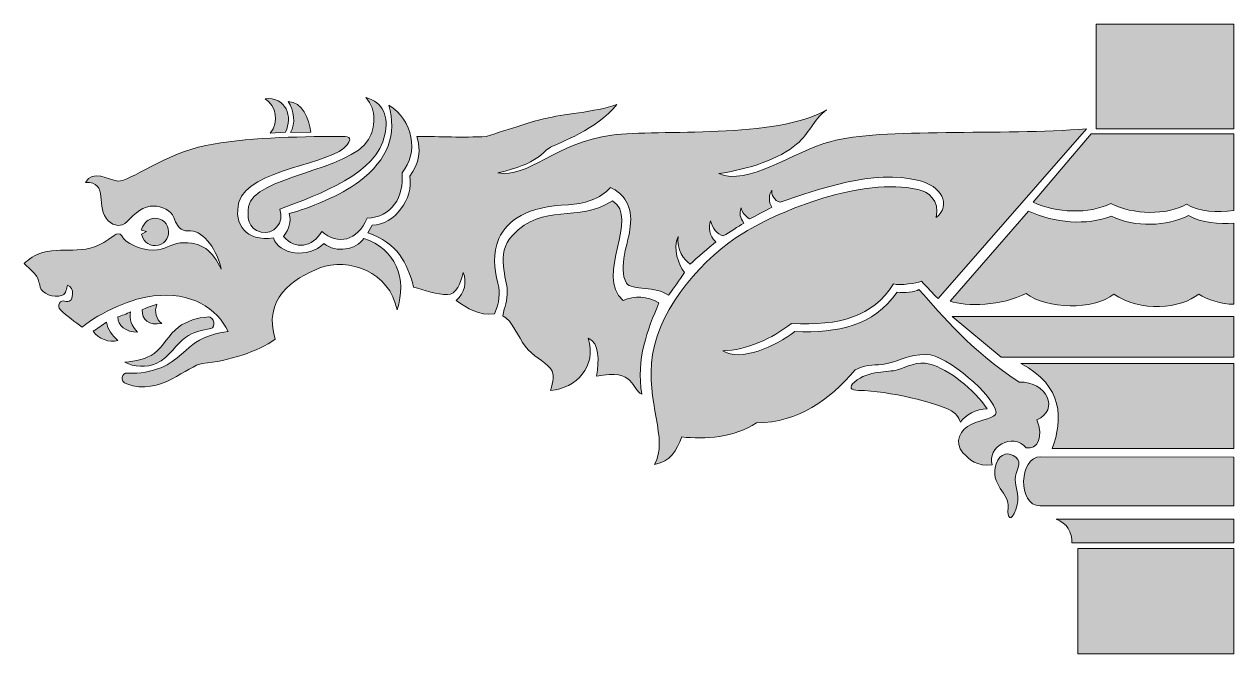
# Model space of a CAD drawing. Header units: inches. Extents: x -151 to 746, y 187 to 654.
import ezdxf

# ---------------------------------------------------------------- set-up
doc = ezdxf.new("R2010")
doc.units = ezdxf.units.IN
doc.header["$MEASUREMENT"] = 0
doc.layers.add('图层 1', color=7, linetype='Continuous')

# ---------------------------------------------------------------- blocks, each defined once
blk = doc.blocks.new('block 2')
at = {"layer": '图层 1', "true_color": 0xffffff}
h = blk.add_hatch(color=7, dxfattribs=at)
h.dxf.hatch_style = 2
h.paths.add_polyline_path([(643.7, 653.58), (745.72, 653.58), (745.72, 576.12), (643.7, 576.12)])
h = blk.add_hatch(color=7, dxfattribs=at)
h.dxf.hatch_style = 2
edge = h.paths.add_edge_path()
edge.add_spline(control_points=[(15.53, 518.5), (14.58, 511.42), (14.58, 501.97), (24.97, 499.61), (33.96, 497.25), (42.45, 506.7), (38.68, 516.62), (68.43, 527.95), (110.94, 542.59), (116.6, 571.88), (119.44, 584.63), (115.67, 595.96), (102.43, 599.27), (110.94, 589.82), (109.52, 577.07), (104.33, 568.1), (91.57, 545.42), (18.84, 540.7), (15.53, 518.5)], knot_values=[0, 0, 0, 0, 1, 1, 1, 2, 2, 2, 3, 3, 3, 4, 4, 4, 5, 5, 5, 6, 6, 6, 6], degree=3, periodic=1)
h = blk.add_hatch(color=7, dxfattribs=at)
h.dxf.hatch_style = 2
edge = h.paths.add_edge_path()
edge.add_spline(control_points=[(31.59, 572.82), (31.59, 572.82), (42.92, 573.76), (42.92, 573.76), (48.59, 584.63), (43.4, 600.21), (27.81, 598.33), (36.31, 593.13), (38.2, 581.32), (31.59, 572.82)], knot_values=[0, 0, 0, 0, 1, 1, 1, 2, 2, 2, 3, 3, 3, 3], degree=3, periodic=1)
h = blk.add_hatch(color=7, dxfattribs=at)
h.dxf.hatch_style = 2
edge = h.paths.add_edge_path()
edge.add_spline(control_points=[(97.24, 536.93), (84.48, 527.01), (59.46, 517.08), (45.76, 513.31), (47.17, 507.17), (45.76, 502.45), (41.51, 496.31), (50.01, 486.39), (62.76, 488.28), (69.85, 500.08), (81.65, 489.69), (96.3, 493), (103.38, 510.01), (121.8, 510.47), (130.77, 525.59), (129.36, 543.54), (141.64, 558.18), (137.86, 582.74), (119.44, 593.6), (125.58, 571.88), (119.44, 553.93), (97.24, 536.93)], knot_values=[0, 0, 0, 0, 1, 1, 1, 2, 2, 2, 3, 3, 3, 4, 4, 4, 5, 5, 5, 6, 6, 6, 7, 7, 7, 7], degree=3, periodic=1)
h = blk.add_hatch(color=7, dxfattribs=at)
h.dxf.hatch_style = 2
edge = h.paths.add_edge_path()
edge.add_spline(control_points=[(46.7, 573.3), (46.7, 573.3), (61.82, 573.76), (61.82, 573.76), (59.93, 583.69), (55.67, 595.96), (44.82, 596.44), (49.54, 589.82), (50.48, 579.91), (46.7, 573.3)], knot_values=[0, 0, 0, 0, 1, 1, 1, 2, 2, 2, 3, 3, 3, 3], degree=3, periodic=1)
h = blk.add_hatch(color=7, dxfattribs=at)
h.dxf.hatch_style = 2
edge = h.paths.add_edge_path()
edge.add_spline(control_points=[(591.75, 339.97), (600.25, 338.08), (604.98, 348.47), (599.78, 360.76), (616.78, 367.84), (607.33, 389.09), (586.55, 388.62), (548.77, 413.65), (531.29, 436.32), (512.4, 457.11), (509.09, 455.22), (501.54, 454.27), (496.35, 455.22), (477.92, 429.71), (452.89, 424.99), (420.3, 425.93), (406.13, 415.07), (380.16, 403.26), (366.93, 411.76), (384.87, 412.23), (403.3, 420.74), (417.94, 432.07), (453.84, 430.18), (477.92, 436.8), (493.5, 461.35), (499.18, 459.94), (510.04, 461.83), (514.28, 463.24), (518.54, 458.99), (522.32, 454.27), (526.57, 450.5), (526.57, 450.5), (636.62, 576.12), (636.62, 576.12), (574.75, 570.93), (483.59, 577.07), (447.22, 566.68), (419.36, 559.6), (385.36, 533.14), (364.09, 543.07), (385.36, 545.9), (409.43, 553.93), (421.72, 564.79), (431.63, 572.82), (433.53, 582.27), (443.91, 590.3), (407.08, 568.1), (319.7, 576.12), (284.75, 571.4), (243.65, 566.21), (221.94, 538.82), (200.21, 543.54), (230.91, 550.15), (233.26, 559.6), (239.41, 562.43), (246.02, 566.21), (273.41, 575.18), (288.53, 594.08), (272.47, 588.4), (246.96, 586.99), (235.63, 583.69), (229.02, 582.74), (208.23, 575.66), (191.7, 570.46), (173.75, 569.52), (158.17, 570.46), (140.22, 570.46), (143.53, 561.01), (142.11, 550.15), (135.02, 541.18), (137.86, 524.17), (124.16, 505.28), (107.16, 504.81), (107.16, 504.81), (103.85, 499.14), (103.85, 499.14), (126.06, 491.58), (133.14, 476.94), (137.86, 458.99), (145.41, 456.63), (155.8, 453.33), (162.89, 453.33), (169.51, 453.33), (172.82, 461.83), (174.7, 469.86), (177.53, 462.3), (175.65, 454.74), (169.51, 449.08), (177.53, 442.94), (186.51, 437.74), (197.85, 439.16), (201.15, 447.66), (202.56, 453.8), (200.21, 461.83), (197.85, 473.64), (195.96, 483.08), (201.15, 494.89), (206.82, 508.12), (222.41, 518.98), (252.63, 519.92), (263.02, 520.4), (276.72, 524.17), (283.8, 532.67), (293.25, 528.42), (300.33, 518.98), (298.45, 503.86), (297.5, 493), (289, 473.16), (295.61, 461.83), (299.39, 456.16), (317.8, 459.94), (326.78, 452.85), (331.51, 459.47), (334.34, 463.24), (338.6, 469.86), (334.34, 475.05), (329.62, 487.8), (333.87, 496.31), (332.45, 486.86), (338.6, 478.83), (342.84, 476), (347.56, 480.25), (357.01, 488.28), (361.74, 492.53), (357.01, 496.78), (356.07, 503.39), (357.95, 508.11), (359.38, 502.45), (362.68, 498.19), (367.4, 496.78), (372.13, 499.61), (378.27, 503.86), (382.52, 506.23), (380.16, 510.94), (378.74, 512.84), (380.63, 517.56), (381.11, 514.72), (383.46, 511.42), (386.77, 509.53), (391.02, 511.42), (399.04, 515.67), (403.3, 518.03), (400.94, 521.81), (400.94, 527), (403.3, 530.79), (402.82, 527.48), (405.19, 522.75), (409.43, 521.81), (437.3, 531.25), (478.4, 546.37), (512.4, 537.87), (528.46, 534.09), (536.96, 519.92), (525.16, 510.47), (527.99, 523.23), (519.01, 529.84), (511.46, 531.25), (469.9, 540.23), (410.38, 516.14), (382.52, 499.14), (353.23, 481.19), (320.65, 445.3), (314.98, 408.93), (309.31, 374.45), (327.26, 345.64), (316.39, 327.69), (328.68, 329.58), (332.45, 338.08), (336.7, 348), (353.23, 346.11), (375.91, 347.53), (391.96, 358.39), (423.61, 358.86), (445.34, 374.92), (465.18, 397.59), (476.51, 403.26), (478.87, 399.95), (488.79, 402.32), (500.12, 404.68), (503.43, 408.93), (518.07, 408.93), (532.72, 409.4), (568.61, 377.75), (569.55, 366.42), (569.55, 361.23), (558.69, 361.23), (551.6, 357.45), (542.63, 353.67), (538.38, 344.22), (544.99, 336.19), (549.72, 331.47), (555.38, 325.8), (566.72, 327.22), (562.47, 340.45), (581.83, 351.78), (591.75, 339.97)], knot_values=[0, 0, 0, 0, 1, 1, 1, 2, 2, 2, 3, 3, 3, 4, 4, 4, 5, 5, 5, 6, 6, 6, 7, 7, 7, 8, 8, 8, 9, 9, 9, 10, 10, 10, 11, 11, 11, 12, 12, 12, 13, 13, 13, 14, 14, 14, 15, 15, 15, 16, 16, 16, 17, 17, 17, 18, 18, 18, 19, 19, 19, 20, 20, 20, 21, 21, 21, 22, 22, 22, 23, 23, 23, 24, 24, 24, 25, 25, 25, 26, 26, 26, 27, 27, 27, 28, 28, 28, 29, 29, 29, 30, 30, 30, 31, 31, 31, 32, 32, 32, 33, 33, 33, 34, 34, 34, 35, 35, 35, 36, 36, 36, 37, 37, 37, 38, 38, 38, 39, 39, 39, 40, 40, 40, 41, 41, 41, 42, 42, 42, 43, 43, 43, 44, 44, 44, 45, 45, 45, 46, 46, 46, 47, 47, 47, 48, 48, 48, 49, 49, 49, 50, 50, 50, 51, 51, 51, 52, 52, 52, 53, 53, 53, 54, 54, 54, 55, 55, 55, 56, 56, 56, 57, 57, 57, 58, 58, 58, 59, 59, 59, 60, 60, 60, 61, 61, 61, 62, 62, 62, 63, 63, 63, 64, 64, 64, 65, 65, 65, 65], degree=3, periodic=1)
h = blk.add_hatch(color=7, dxfattribs=at)
h.dxf.hatch_style = 2
edge = h.paths.add_edge_path()
edge.add_spline(control_points=[(101.02, 494.89), (94.87, 486.39), (80.71, 484.03), (71.26, 491.11), (59.93, 479.77), (37.73, 483.08), (33.96, 495.36), (13.64, 492.53), (4.19, 505.28), (8.45, 521.81), (15.53, 546.84), (78.34, 549.68), (88.73, 564.32), (92.99, 570.46), (89.21, 570.46), (83.07, 570.46), (50.48, 570.46), (12.7, 569.52), (-16.11, 563.85), (-46.35, 557.71), (-72.32, 536.93), (-81.3, 537.4), (-88.85, 538.34), (-99.71, 546.37), (-105.38, 536.45), (-87.44, 537.4), (-98.3, 517.09), (-88.38, 508.12), (-84.13, 503.87), (-78.46, 503.39), (-74.68, 507.17), (-68.07, 514.26), (-62.87, 518.98), (-54.37, 518.98), (-49.18, 518.98), (-41.62, 515.67), (-39.73, 510.48), (-36.43, 500.56), (-32.64, 500.56), (-27.45, 500.56), (-17.54, 500.56), (-7.14, 485.45), (-4.78, 472.22), (-10.92, 485.45), (-18.95, 493), (-35.01, 491.59), (-42.09, 491.11), (-46.35, 485.92), (-54.84, 486.39), (-65.23, 486.39), (-75.62, 491.59), (-78.46, 496.78), (-79.88, 499.14), (-81.77, 498.67), (-84.13, 497.25), (-104.91, 480.25), (-118.61, 489.7), (-137.03, 484.5), (-142.69, 483.08), (-147.42, 479.3), (-150.72, 476.47), (-148.36, 474.11), (-144.11, 470.33), (-142.22, 467.97), (-139.86, 464.66), (-139.86, 462.77), (-138.91, 458.99), (-137.49, 454.27), (-129.47, 450.5), (-122.38, 452.85), (-119.55, 453.8), (-119.55, 458.05), (-118.61, 460.41), (-115.77, 459.47), (-114.83, 456.63), (-114.83, 453.8), (-115.3, 448.6), (-117.19, 447.66), (-120.96, 448.6), (-123.33, 450.02), (-127.1, 445.3), (-123.8, 441.99), (-119.08, 437.74), (-112.94, 433.02), (-107.74, 429.24), (-95.46, 440.1), (-68.54, 451.44), (-54.84, 452.38), (-27.45, 455.69), (-7.6, 443.41), (0.41, 425.93), (-8.08, 424.99), (-15.64, 422.62), (-23.67, 417.91), (-28.86, 415.07), (-37.84, 403.74), (-48.7, 399.48), (-57.2, 396.18), (-64.29, 394.76), (-74.21, 395.23), (-78.46, 395.7), (-80.35, 389.09), (-74.68, 387.21), (-50.12, 377.76), (-29.34, 401.38), (-18.47, 402.32), (0.89, 404.21), (22.61, 411.29), (35.36, 420.27), (25.92, 450.02), (48.12, 465.13), (68.43, 473.16), (89.21, 481.19), (120.39, 470.33), (125.58, 441.99), (133.61, 465.13), (124.16, 487.8), (101.02, 494.89)], knot_values=[0, 0, 0, 0, 1, 1, 1, 2, 2, 2, 3, 3, 3, 4, 4, 4, 5, 5, 5, 6, 6, 6, 7, 7, 7, 8, 8, 8, 9, 9, 9, 10, 10, 10, 11, 11, 11, 12, 12, 12, 13, 13, 13, 14, 14, 14, 15, 15, 15, 16, 16, 16, 17, 17, 17, 18, 18, 18, 19, 19, 19, 20, 20, 20, 21, 21, 21, 22, 22, 22, 23, 23, 23, 24, 24, 24, 25, 25, 25, 26, 26, 26, 27, 27, 27, 28, 28, 28, 29, 29, 29, 30, 30, 30, 31, 31, 31, 32, 32, 32, 33, 33, 33, 34, 34, 34, 35, 35, 35, 36, 36, 36, 37, 37, 37, 38, 38, 38, 39, 39, 39, 39], degree=3, periodic=1)
h = blk.add_hatch(color=7, dxfattribs=at)
h.dxf.hatch_style = 2
edge = h.paths.add_edge_path()
edge.add_spline(control_points=[(596.94, 521.81), (613.95, 513.78), (638.5, 512.84), (654.57, 520.87), (671.1, 512.37), (696.13, 511.89), (710.77, 520.4), (720.21, 514.25), (733.44, 514.25), (745.72, 515.67), (745.72, 515.67), (745.72, 572.35), (745.72, 572.35), (745.72, 572.35), (639.92, 572.35), (639.92, 572.35), (639.92, 572.35), (596.94, 521.81), (596.94, 521.81)], knot_values=[0, 0, 0, 0, 1, 1, 1, 2, 2, 2, 3, 3, 3, 4, 4, 4, 5, 5, 5, 6, 6, 6, 6], degree=3, periodic=1)
h = blk.add_hatch(color=7, dxfattribs=at)
h.dxf.hatch_style = 2
edge = h.paths.add_edge_path()
edge.add_spline(control_points=[(319.7, 447.18), (310.73, 452.38), (301.75, 452.85), (293.25, 449.08), (271.52, 467.5), (306, 510.47), (285.22, 522.75), (259.72, 506.23), (233.74, 521.81), (211.07, 497.25), (198.31, 483.55), (207.29, 464.19), (207.29, 456.63), (207.29, 448.13), (205.4, 444.82), (203.98, 437.74), (211.07, 433.96), (215.32, 422.15), (220.51, 415.07), (226.18, 407.51), (234.21, 404.68), (239.41, 398.54), (242.72, 393.82), (241.3, 389.09), (239.41, 382.48), (258.3, 383.9), (273.88, 399.95), (267.28, 421.21), (275.77, 417.43), (275.3, 404.68), (273.41, 392.87), (302.22, 399.01), (299.39, 382.95), (306.95, 379.64), (302.7, 405.62), (311.19, 427.35), (319.7, 447.18)], knot_values=[0, 0, 0, 0, 1, 1, 1, 2, 2, 2, 3, 3, 3, 4, 4, 4, 5, 5, 5, 6, 6, 6, 7, 7, 7, 8, 8, 8, 9, 9, 9, 10, 10, 10, 11, 11, 11, 12, 12, 12, 12], degree=3, periodic=1)
h = blk.add_hatch(color=7, dxfattribs=at)
h.dxf.hatch_style = 2
edge = h.paths.add_edge_path()
edge.add_spline(control_points=[(-62.87, 495.36), (-60.51, 490.64), (-54.84, 488.28), (-49.18, 490.64), (-44.45, 493), (-42.56, 499.14), (-44.45, 503.86), (-46.81, 509.06), (-52.96, 511.42), (-57.68, 509.06), (-60.98, 507.64), (-62.87, 504.33), (-63.82, 501.03), (-63.82, 501.03), (-60.04, 500.08), (-60.04, 500.08), (-60.04, 500.08), (-63.82, 498.19), (-63.82, 498.19), (-63.35, 497.25), (-63.35, 496.31), (-62.87, 495.36)], knot_values=[0, 0, 0, 0, 1, 1, 1, 2, 2, 2, 3, 3, 3, 4, 4, 4, 5, 5, 5, 6, 6, 6, 7, 7, 7, 7], degree=3, periodic=1)
h = blk.add_hatch(color=7, dxfattribs=at)
h.dxf.hatch_style = 2
edge = h.paths.add_edge_path()
edge.add_spline(control_points=[(712.19, 511.89), (696.13, 503.86), (672.52, 502.92), (655.04, 511.42), (636.62, 504.33), (613, 506.23), (593.64, 515.2), (593.64, 515.2), (535.54, 448.6), (535.54, 448.6), (546.88, 444.35), (574.28, 444.83), (591.75, 454.27), (607.33, 442.46), (641.35, 441.52), (656.93, 453.8), (675.82, 440.1), (706.99, 442.94), (719.74, 453.8), (726.36, 449.55), (736.28, 446.24), (745.72, 446.24), (745.72, 446.24), (745.72, 506.23), (745.72, 506.23), (734.86, 505.75), (722.11, 506.23), (712.19, 511.89)], knot_values=[0, 0, 0, 0, 1, 1, 1, 2, 2, 2, 3, 3, 3, 4, 4, 4, 5, 5, 5, 6, 6, 6, 7, 7, 7, 8, 8, 8, 9, 9, 9, 9], degree=3, periodic=1)
h = blk.add_hatch(color=7, dxfattribs=at)
h.dxf.hatch_style = 2
edge = h.paths.add_edge_path()
edge.add_spline(control_points=[(-71.84, 440.57), (-74.68, 439.16), (-78.46, 437.74), (-81.3, 436.79), (-81.76, 430.66), (-75.15, 425.46), (-66.65, 425.46), (-71.37, 430.18), (-72.79, 435.38), (-71.84, 440.57)], knot_values=[0, 0, 0, 0, 1, 1, 1, 2, 2, 2, 3, 3, 3, 3], degree=3, periodic=1)
h = blk.add_hatch(color=7, dxfattribs=at)
h.dxf.hatch_style = 2
edge = h.paths.add_edge_path()
edge.add_spline(control_points=[(-63.35, 441.99), (-63.35, 434.91), (-58.62, 430.18), (-48.7, 432.07), (-52.96, 434.91), (-54.37, 440.57), (-52.48, 446.24), (-55.32, 445.3), (-60.98, 443.41), (-63.35, 441.99)], knot_values=[0, 0, 0, 0, 1, 1, 1, 2, 2, 2, 3, 3, 3, 3], degree=3, periodic=1)
h = blk.add_hatch(color=7, dxfattribs=at)
h.dxf.hatch_style = 2
edge = h.paths.add_edge_path()
edge.add_spline(control_points=[(-89.79, 433.02), (-93.1, 430.66), (-96.4, 428.3), (-99.71, 426.4), (-95.94, 420.74), (-87.44, 417.43), (-81.3, 419.32), (-85.55, 423.1), (-88.85, 427.35), (-89.79, 433.02)], knot_values=[0, 0, 0, 0, 1, 1, 1, 2, 2, 2, 3, 3, 3, 3], degree=3, periodic=1)
h = blk.add_hatch(color=7, dxfattribs=at)
h.dxf.hatch_style = 2
edge = h.paths.add_edge_path()
edge.add_spline(control_points=[(-52.96, 402.32), (-42.56, 407.52), (-37.84, 416.96), (-31.23, 421.68), (-25.09, 425.93), (-18.95, 426.88), (-12.34, 428.3), (-8.56, 428.77), (-9.98, 437.27), (-14.23, 436.79), (-22.25, 436.32), (-30.28, 433.96), (-36.42, 429.24), (-43.51, 424.04), (-47.28, 415.07), (-54.37, 409.87), (-60.04, 405.62), (-68.07, 404.2), (-76.1, 403.26), (-69.49, 399.48), (-59.57, 399.48), (-52.96, 402.32)], knot_values=[0, 0, 0, 0, 1, 1, 1, 2, 2, 2, 3, 3, 3, 4, 4, 4, 5, 5, 5, 6, 6, 6, 7, 7, 7, 7], degree=3, periodic=1)
h = blk.add_hatch(color=7, dxfattribs=at)
h.dxf.hatch_style = 2
h.paths.add_polyline_path([(573.33, 407.04), (745.72, 407.04), (745.72, 437.27), (536.96, 437.27)])
h = blk.add_hatch(color=7, dxfattribs=at)
h.dxf.hatch_style = 2
edge = h.paths.add_edge_path()
edge.add_spline(control_points=[(562.94, 368.78), (553.5, 382.95), (534.13, 398.54), (520.43, 401.84), (511.46, 404.68), (502.48, 399.48), (496.34, 397.59), (489.73, 395.7), (475.09, 397.59), (464.7, 388.62), (459.98, 384.84), (461.86, 382.48), (467.53, 382.48), (490.67, 382.01), (524.68, 373.51), (536.49, 367.37), (539.32, 365.48), (541.69, 363.12), (543.1, 358.87), (546.88, 364.06), (554.91, 368.78), (562.94, 368.78)], knot_values=[0, 0, 0, 0, 1, 1, 1, 2, 2, 2, 3, 3, 3, 4, 4, 4, 5, 5, 5, 6, 6, 6, 7, 7, 7, 7], degree=3, periodic=1)
h = blk.add_hatch(color=7, dxfattribs=at)
h.dxf.hatch_style = 2
edge = h.paths.add_edge_path()
edge.add_spline(control_points=[(611.11, 339.5), (611.11, 339.5), (745.72, 339.5), (745.72, 339.5), (745.72, 339.5), (745.72, 402.32), (745.72, 402.32), (745.72, 402.32), (587.97, 402.32), (587.97, 402.32), (619.62, 385.79), (619.14, 360.76), (611.11, 339.5)], knot_values=[0, 0, 0, 0, 1, 1, 1, 2, 2, 2, 3, 3, 3, 4, 4, 4, 4], degree=3, periodic=1)
h = blk.add_hatch(color=7, dxfattribs=at)
h.dxf.hatch_style = 2
edge = h.paths.add_edge_path()
edge.add_spline(control_points=[(584.19, 332.89), (579.47, 337.14), (572.38, 336.19), (569.55, 328.16), (564.36, 312.11), (579.94, 306.44), (578.52, 295.57), (577.58, 287.07), (580.88, 285.18), (584.19, 294.16), (587.96, 304.08), (583.72, 308.33), (583.72, 316.83), (583.72, 322.02), (589.39, 329.11), (584.19, 332.89)], knot_values=[0, 0, 0, 0, 1, 1, 1, 2, 2, 2, 3, 3, 3, 4, 4, 4, 5, 5, 5, 5], degree=3, periodic=1)
h = blk.add_hatch(color=7, dxfattribs=at)
h.dxf.hatch_style = 2
edge = h.paths.add_edge_path()
edge.add_spline(control_points=[(602.14, 296.99), (602.14, 296.99), (745.72, 296.99), (745.72, 296.99), (745.72, 296.99), (745.72, 332.89), (745.72, 332.89), (745.72, 332.89), (602.61, 333.36), (602.61, 333.36), (586.55, 333.36), (585.13, 296.99), (602.14, 296.99)], knot_values=[0, 0, 0, 0, 1, 1, 1, 2, 2, 2, 3, 3, 3, 4, 4, 4, 4], degree=3, periodic=1)
h = blk.add_hatch(color=7, dxfattribs=at)
h.dxf.hatch_style = 2
edge = h.paths.add_edge_path()
edge.add_spline(control_points=[(625.76, 269.6), (625.76, 269.6), (745.72, 269.6), (745.72, 269.6), (745.72, 269.6), (745.72, 287.07), (745.72, 287.07), (745.72, 287.07), (613.95, 287.07), (613.95, 287.07), (622.45, 284.24), (625.76, 277.16), (625.76, 269.6)], knot_values=[0, 0, 0, 0, 1, 1, 1, 2, 2, 2, 3, 3, 3, 4, 4, 4, 4], degree=3, periodic=1)
h = blk.add_hatch(color=7, dxfattribs=at)
h.dxf.hatch_style = 2
h.paths.add_polyline_path([(630.01, 265.34), (745.72, 265.34), (745.72, 187.41), (630.01, 187.41)])
at = {"layer": '图层 1', "lineweight": 0}
for points in [[(643.7, 653.58), (745.72, 653.58), (745.72, 576.12), (643.7, 576.12), (643.7, 653.58)], [(573.33, 407.04), (745.72, 407.04), (745.72, 437.27), (536.96, 437.27), (573.33, 407.04)], [(630.01, 265.34), (745.72, 265.34), (745.72, 187.41), (630.01, 187.41), (630.01, 265.34)]]:
    blk.add_lwpolyline(points, dxfattribs=at)
for points, knots in [([(15.53, 518.5), (14.58, 511.42), (14.58, 501.97), (24.97, 499.61), (33.96, 497.25), (42.45, 506.7), (38.68, 516.62), (68.43, 527.95), (110.94, 542.59), (116.6, 571.88), (119.44, 584.63), (115.67, 595.96), (102.43, 599.27), (110.94, 589.82), (109.52, 577.07), (104.33, 568.1), (91.57, 545.42), (18.84, 540.7), (15.53, 518.5)], [0, 0, 0, 0, 1, 1, 1, 2, 2, 2, 3, 3, 3, 4, 4, 4, 5, 5, 5, 6, 6, 6, 6]), ([(31.59, 572.82), (31.59, 572.82), (42.92, 573.76), (42.92, 573.76), (48.59, 584.63), (43.4, 600.21), (27.81, 598.33), (36.31, 593.13), (38.2, 581.32), (31.59, 572.82)], [0, 0, 0, 0, 1, 1, 1, 2, 2, 2, 3, 3, 3, 3]), ([(97.24, 536.93), (84.48, 527.01), (59.46, 517.08), (45.76, 513.31), (47.17, 507.17), (45.76, 502.45), (41.51, 496.31), (50.01, 486.39), (62.76, 488.28), (69.85, 500.08), (81.65, 489.69), (96.3, 493), (103.38, 510.01), (121.8, 510.47), (130.77, 525.59), (129.36, 543.54), (141.64, 558.18), (137.86, 582.74), (119.44, 593.6), (125.58, 571.88), (119.44, 553.93), (97.24, 536.93)], [0, 0, 0, 0, 1, 1, 1, 2, 2, 2, 3, 3, 3, 4, 4, 4, 5, 5, 5, 6, 6, 6, 7, 7, 7, 7]), ([(46.7, 573.3), (46.7, 573.3), (61.82, 573.76), (61.82, 573.76), (59.93, 583.69), (55.67, 595.96), (44.82, 596.44), (49.54, 589.82), (50.48, 579.91), (46.7, 573.3)], [0, 0, 0, 0, 1, 1, 1, 2, 2, 2, 3, 3, 3, 3]), ([(591.75, 339.97), (600.25, 338.08), (604.98, 348.47), (599.78, 360.76), (616.78, 367.84), (607.33, 389.09), (586.55, 388.62), (548.77, 413.65), (531.29, 436.32), (512.4, 457.11), (509.09, 455.22), (501.54, 454.27), (496.35, 455.22), (477.92, 429.71), (452.89, 424.99), (420.3, 425.93), (406.13, 415.07), (380.16, 403.26), (366.93, 411.76), (384.87, 412.23), (403.3, 420.74), (417.94, 432.07), (453.84, 430.18), (477.92, 436.8), (493.5, 461.35), (499.18, 459.94), (510.04, 461.83), (514.28, 463.24), (518.54, 458.99), (522.32, 454.27), (526.57, 450.5), (526.57, 450.5), (636.62, 576.12), (636.62, 576.12), (574.75, 570.93), (483.59, 577.07), (447.22, 566.68), (419.36, 559.6), (385.36, 533.14), (364.09, 543.07), (385.36, 545.9), (409.43, 553.93), (421.72, 564.79), (431.63, 572.82), (433.53, 582.27), (443.91, 590.3), (407.08, 568.1), (319.7, 576.12), (284.75, 571.4), (243.65, 566.21), (221.94, 538.82), (200.21, 543.54), (230.91, 550.15), (233.26, 559.6), (239.41, 562.43), (246.02, 566.21), (273.41, 575.18), (288.53, 594.08), (272.47, 588.4), (246.96, 586.99), (235.63, 583.69), (229.02, 582.74), (208.23, 575.66), (191.7, 570.46), (173.75, 569.52), (158.17, 570.46), (140.22, 570.46), (143.53, 561.01), (142.11, 550.15), (135.02, 541.18), (137.86, 524.17), (124.16, 505.28), (107.16, 504.81), (107.16, 504.81), (103.85, 499.14), (103.85, 499.14), (126.06, 491.58), (133.14, 476.94), (137.86, 458.99), (145.41, 456.63), (155.8, 453.33), (162.89, 453.33), (169.51, 453.33), (172.82, 461.83), (174.7, 469.86), (177.53, 462.3), (175.65, 454.74), (169.51, 449.08), (177.53, 442.94), (186.51, 437.74), (197.85, 439.16), (201.15, 447.66), (202.56, 453.8), (200.21, 461.83), (197.85, 473.64), (195.96, 483.08), (201.15, 494.89), (206.82, 508.12), (222.41, 518.98), (252.63, 519.92), (263.02, 520.4), (276.72, 524.17), (283.8, 532.67), (293.25, 528.42), (300.33, 518.98), (298.45, 503.86), (297.5, 493), (289, 473.16), (295.61, 461.83), (299.39, 456.16), (317.8, 459.94), (326.78, 452.85), (331.51, 459.47), (334.34, 463.24), (338.6, 469.86), (334.34, 475.05), (329.62, 487.8), (333.87, 496.31), (332.45, 486.86), (338.6, 478.83), (342.84, 476), (347.56, 480.25), (357.01, 488.28), (361.74, 492.53), (357.01, 496.78), (356.07, 503.39), (357.95, 508.11), (359.38, 502.45), (362.68, 498.19), (367.4, 496.78), (372.13, 499.61), (378.27, 503.86), (382.52, 506.23), (380.16, 510.94), (378.74, 512.84), (380.63, 517.56), (381.11, 514.72), (383.46, 511.42), (386.77, 509.53), (391.02, 511.42), (399.04, 515.67), (403.3, 518.03), (400.94, 521.81), (400.94, 527), (403.3, 530.79), (402.82, 527.48), (405.19, 522.75), (409.43, 521.81), (437.3, 531.25), (478.4, 546.37), (512.4, 537.87), (528.46, 534.09), (536.96, 519.92), (525.16, 510.47), (527.99, 523.23), (519.01, 529.84), (511.46, 531.25), (469.9, 540.23), (410.38, 516.14), (382.52, 499.14), (353.23, 481.19), (320.65, 445.3), (314.98, 408.93), (309.31, 374.45), (327.26, 345.64), (316.39, 327.69), (328.68, 329.58), (332.45, 338.08), (336.7, 348), (353.23, 346.11), (375.91, 347.53), (391.96, 358.39), (423.61, 358.86), (445.34, 374.92), (465.18, 397.59), (476.51, 403.26), (478.87, 399.95), (488.79, 402.32), (500.12, 404.68), (503.43, 408.93), (518.07, 408.93), (532.72, 409.4), (568.61, 377.75), (569.55, 366.42), (569.55, 361.23), (558.69, 361.23), (551.6, 357.45), (542.63, 353.67), (538.38, 344.22), (544.99, 336.19), (549.72, 331.47), (555.38, 325.8), (566.72, 327.22), (562.47, 340.45), (581.83, 351.78), (591.75, 339.97)], [0, 0, 0, 0, 1, 1, 1, 2, 2, 2, 3, 3, 3, 4, 4, 4, 5, 5, 5, 6, 6, 6, 7, 7, 7, 8, 8, 8, 9, 9, 9, 10, 10, 10, 11, 11, 11, 12, 12, 12, 13, 13, 13, 14, 14, 14, 15, 15, 15, 16, 16, 16, 17, 17, 17, 18, 18, 18, 19, 19, 19, 20, 20, 20, 21, 21, 21, 22, 22, 22, 23, 23, 23, 24, 24, 24, 25, 25, 25, 26, 26, 26, 27, 27, 27, 28, 28, 28, 29, 29, 29, 30, 30, 30, 31, 31, 31, 32, 32, 32, 33, 33, 33, 34, 34, 34, 35, 35, 35, 36, 36, 36, 37, 37, 37, 38, 38, 38, 39, 39, 39, 40, 40, 40, 41, 41, 41, 42, 42, 42, 43, 43, 43, 44, 44, 44, 45, 45, 45, 46, 46, 46, 47, 47, 47, 48, 48, 48, 49, 49, 49, 50, 50, 50, 51, 51, 51, 52, 52, 52, 53, 53, 53, 54, 54, 54, 55, 55, 55, 56, 56, 56, 57, 57, 57, 58, 58, 58, 59, 59, 59, 60, 60, 60, 61, 61, 61, 62, 62, 62, 63, 63, 63, 64, 64, 64, 65, 65, 65, 65]), ([(101.02, 494.89), (94.87, 486.39), (80.71, 484.03), (71.26, 491.11), (59.93, 479.77), (37.73, 483.08), (33.96, 495.36), (13.64, 492.53), (4.19, 505.28), (8.45, 521.81), (15.53, 546.84), (78.34, 549.68), (88.73, 564.32), (92.99, 570.46), (89.21, 570.46), (83.07, 570.46), (50.48, 570.46), (12.7, 569.52), (-16.11, 563.85), (-46.35, 557.71), (-72.32, 536.93), (-81.3, 537.4), (-88.85, 538.34), (-99.71, 546.37), (-105.38, 536.45), (-87.44, 537.4), (-98.3, 517.09), (-88.38, 508.12), (-84.13, 503.87), (-78.46, 503.39), (-74.68, 507.17), (-68.07, 514.26), (-62.87, 518.98), (-54.37, 518.98), (-49.18, 518.98), (-41.62, 515.67), (-39.73, 510.48), (-36.43, 500.56), (-32.64, 500.56), (-27.45, 500.56), (-17.54, 500.56), (-7.14, 485.45), (-4.78, 472.22), (-10.92, 485.45), (-18.95, 493), (-35.01, 491.59), (-42.09, 491.11), (-46.35, 485.92), (-54.84, 486.39), (-65.23, 486.39), (-75.62, 491.59), (-78.46, 496.78), (-79.88, 499.14), (-81.77, 498.67), (-84.13, 497.25), (-104.91, 480.25), (-118.61, 489.7), (-137.03, 484.5), (-142.69, 483.08), (-147.42, 479.3), (-150.72, 476.47), (-148.36, 474.11), (-144.11, 470.33), (-142.22, 467.97), (-139.86, 464.66), (-139.86, 462.77), (-138.91, 458.99), (-137.49, 454.27), (-129.47, 450.5), (-122.38, 452.85), (-119.55, 453.8), (-119.55, 458.05), (-118.61, 460.41), (-115.77, 459.47), (-114.83, 456.63), (-114.83, 453.8), (-115.3, 448.6), (-117.19, 447.66), (-120.96, 448.6), (-123.33, 450.02), (-127.1, 445.3), (-123.8, 441.99), (-119.08, 437.74), (-112.94, 433.02), (-107.74, 429.24), (-95.46, 440.1), (-68.54, 451.44), (-54.84, 452.38), (-27.45, 455.69), (-7.6, 443.41), (0.41, 425.93), (-8.08, 424.99), (-15.64, 422.62), (-23.67, 417.91), (-28.86, 415.07), (-37.84, 403.74), (-48.7, 399.48), (-57.2, 396.18), (-64.29, 394.76), (-74.21, 395.23), (-78.46, 395.7), (-80.35, 389.09), (-74.68, 387.21), (-50.12, 377.76), (-29.34, 401.38), (-18.47, 402.32), (0.89, 404.21), (22.61, 411.29), (35.36, 420.27), (25.92, 450.02), (48.12, 465.13), (68.43, 473.16), (89.21, 481.19), (120.39, 470.33), (125.58, 441.99), (133.61, 465.13), (124.16, 487.8), (101.02, 494.89)], [0, 0, 0, 0, 1, 1, 1, 2, 2, 2, 3, 3, 3, 4, 4, 4, 5, 5, 5, 6, 6, 6, 7, 7, 7, 8, 8, 8, 9, 9, 9, 10, 10, 10, 11, 11, 11, 12, 12, 12, 13, 13, 13, 14, 14, 14, 15, 15, 15, 16, 16, 16, 17, 17, 17, 18, 18, 18, 19, 19, 19, 20, 20, 20, 21, 21, 21, 22, 22, 22, 23, 23, 23, 24, 24, 24, 25, 25, 25, 26, 26, 26, 27, 27, 27, 28, 28, 28, 29, 29, 29, 30, 30, 30, 31, 31, 31, 32, 32, 32, 33, 33, 33, 34, 34, 34, 35, 35, 35, 36, 36, 36, 37, 37, 37, 38, 38, 38, 39, 39, 39, 39]), ([(596.94, 521.81), (613.95, 513.78), (638.5, 512.84), (654.57, 520.87), (671.1, 512.37), (696.13, 511.89), (710.77, 520.4), (720.21, 514.25), (733.44, 514.25), (745.72, 515.67), (745.72, 515.67), (745.72, 572.35), (745.72, 572.35), (745.72, 572.35), (639.92, 572.35), (639.92, 572.35), (639.92, 572.35), (596.94, 521.81), (596.94, 521.81)], [0, 0, 0, 0, 1, 1, 1, 2, 2, 2, 3, 3, 3, 4, 4, 4, 5, 5, 5, 6, 6, 6, 6]), ([(319.7, 447.18), (310.73, 452.38), (301.75, 452.85), (293.25, 449.08), (271.52, 467.5), (306, 510.47), (285.22, 522.75), (259.72, 506.23), (233.74, 521.81), (211.07, 497.25), (198.31, 483.55), (207.29, 464.19), (207.29, 456.63), (207.29, 448.13), (205.4, 444.82), (203.98, 437.74), (211.07, 433.96), (215.32, 422.15), (220.51, 415.07), (226.18, 407.51), (234.21, 404.68), (239.41, 398.54), (242.72, 393.82), (241.3, 389.09), (239.41, 382.48), (258.3, 383.9), (273.88, 399.95), (267.28, 421.21), (275.77, 417.43), (275.3, 404.68), (273.41, 392.87), (302.22, 399.01), (299.39, 382.95), (306.95, 379.64), (302.7, 405.62), (311.19, 427.35), (319.7, 447.18)], [0, 0, 0, 0, 1, 1, 1, 2, 2, 2, 3, 3, 3, 4, 4, 4, 5, 5, 5, 6, 6, 6, 7, 7, 7, 8, 8, 8, 9, 9, 9, 10, 10, 10, 11, 11, 11, 12, 12, 12, 12]), ([(-62.87, 495.36), (-60.51, 490.64), (-54.84, 488.28), (-49.18, 490.64), (-44.45, 493), (-42.56, 499.14), (-44.45, 503.86), (-46.81, 509.06), (-52.96, 511.42), (-57.68, 509.06), (-60.98, 507.64), (-62.87, 504.33), (-63.82, 501.03), (-63.82, 501.03), (-60.04, 500.08), (-60.04, 500.08), (-60.04, 500.08), (-63.82, 498.19), (-63.82, 498.19), (-63.35, 497.25), (-63.35, 496.31), (-62.87, 495.36)], [0, 0, 0, 0, 1, 1, 1, 2, 2, 2, 3, 3, 3, 4, 4, 4, 5, 5, 5, 6, 6, 6, 7, 7, 7, 7]), ([(712.19, 511.89), (696.13, 503.86), (672.52, 502.92), (655.04, 511.42), (636.62, 504.33), (613, 506.23), (593.64, 515.2), (593.64, 515.2), (535.54, 448.6), (535.54, 448.6), (546.88, 444.35), (574.28, 444.83), (591.75, 454.27), (607.33, 442.46), (641.35, 441.52), (656.93, 453.8), (675.82, 440.1), (706.99, 442.94), (719.74, 453.8), (726.36, 449.55), (736.28, 446.24), (745.72, 446.24), (745.72, 446.24), (745.72, 506.23), (745.72, 506.23), (734.86, 505.75), (722.11, 506.23), (712.19, 511.89)], [0, 0, 0, 0, 1, 1, 1, 2, 2, 2, 3, 3, 3, 4, 4, 4, 5, 5, 5, 6, 6, 6, 7, 7, 7, 8, 8, 8, 9, 9, 9, 9]), ([(-71.84, 440.57), (-74.68, 439.16), (-78.46, 437.74), (-81.3, 436.79), (-81.76, 430.66), (-75.15, 425.46), (-66.65, 425.46), (-71.37, 430.18), (-72.79, 435.38), (-71.84, 440.57)], [0, 0, 0, 0, 1, 1, 1, 2, 2, 2, 3, 3, 3, 3]), ([(-63.35, 441.99), (-63.35, 434.91), (-58.62, 430.18), (-48.7, 432.07), (-52.96, 434.91), (-54.37, 440.57), (-52.48, 446.24), (-55.32, 445.3), (-60.98, 443.41), (-63.35, 441.99)], [0, 0, 0, 0, 1, 1, 1, 2, 2, 2, 3, 3, 3, 3]), ([(-89.79, 433.02), (-93.1, 430.66), (-96.4, 428.3), (-99.71, 426.4), (-95.94, 420.74), (-87.44, 417.43), (-81.3, 419.32), (-85.55, 423.1), (-88.85, 427.35), (-89.79, 433.02)], [0, 0, 0, 0, 1, 1, 1, 2, 2, 2, 3, 3, 3, 3]), ([(-52.96, 402.32), (-42.56, 407.52), (-37.84, 416.96), (-31.23, 421.68), (-25.09, 425.93), (-18.95, 426.88), (-12.34, 428.3), (-8.56, 428.77), (-9.98, 437.27), (-14.23, 436.79), (-22.25, 436.32), (-30.28, 433.96), (-36.42, 429.24), (-43.51, 424.04), (-47.28, 415.07), (-54.37, 409.87), (-60.04, 405.62), (-68.07, 404.2), (-76.1, 403.26), (-69.49, 399.48), (-59.57, 399.48), (-52.96, 402.32)], [0, 0, 0, 0, 1, 1, 1, 2, 2, 2, 3, 3, 3, 4, 4, 4, 5, 5, 5, 6, 6, 6, 7, 7, 7, 7]), ([(562.94, 368.78), (553.5, 382.95), (534.13, 398.54), (520.43, 401.84), (511.46, 404.68), (502.48, 399.48), (496.34, 397.59), (489.73, 395.7), (475.09, 397.59), (464.7, 388.62), (459.98, 384.84), (461.86, 382.48), (467.53, 382.48), (490.67, 382.01), (524.68, 373.51), (536.49, 367.37), (539.32, 365.48), (541.69, 363.12), (543.1, 358.87), (546.88, 364.06), (554.91, 368.78), (562.94, 368.78)], [0, 0, 0, 0, 1, 1, 1, 2, 2, 2, 3, 3, 3, 4, 4, 4, 5, 5, 5, 6, 6, 6, 7, 7, 7, 7]), ([(611.11, 339.5), (611.11, 339.5), (745.72, 339.5), (745.72, 339.5), (745.72, 339.5), (745.72, 402.32), (745.72, 402.32), (745.72, 402.32), (587.97, 402.32), (587.97, 402.32), (619.62, 385.79), (619.14, 360.76), (611.11, 339.5)], [0, 0, 0, 0, 1, 1, 1, 2, 2, 2, 3, 3, 3, 4, 4, 4, 4]), ([(584.19, 332.89), (579.47, 337.14), (572.38, 336.19), (569.55, 328.16), (564.36, 312.11), (579.94, 306.44), (578.52, 295.57), (577.58, 287.07), (580.88, 285.18), (584.19, 294.16), (587.96, 304.08), (583.72, 308.33), (583.72, 316.83), (583.72, 322.02), (589.39, 329.11), (584.19, 332.89)], [0, 0, 0, 0, 1, 1, 1, 2, 2, 2, 3, 3, 3, 4, 4, 4, 5, 5, 5, 5]), ([(602.14, 296.99), (602.14, 296.99), (745.72, 296.99), (745.72, 296.99), (745.72, 296.99), (745.72, 332.89), (745.72, 332.89), (745.72, 332.89), (602.61, 333.36), (602.61, 333.36), (586.55, 333.36), (585.13, 296.99), (602.14, 296.99)], [0, 0, 0, 0, 1, 1, 1, 2, 2, 2, 3, 3, 3, 4, 4, 4, 4]), ([(625.76, 269.6), (625.76, 269.6), (745.72, 269.6), (745.72, 269.6), (745.72, 269.6), (745.72, 287.07), (745.72, 287.07), (745.72, 287.07), (613.95, 287.07), (613.95, 287.07), (622.45, 284.24), (625.76, 277.16), (625.76, 269.6)], [0, 0, 0, 0, 1, 1, 1, 2, 2, 2, 3, 3, 3, 4, 4, 4, 4])]:
    blk.add_open_spline(points, degree=3, knots=knots, dxfattribs=at)

msp = doc.modelspace()

# ---------------------------------------------------------------- block references
at = {"layer": '图层 1'}
msp.add_blockref('block 2', (0, 0), dxfattribs=at)

doc.saveas('drawing.dxf')
